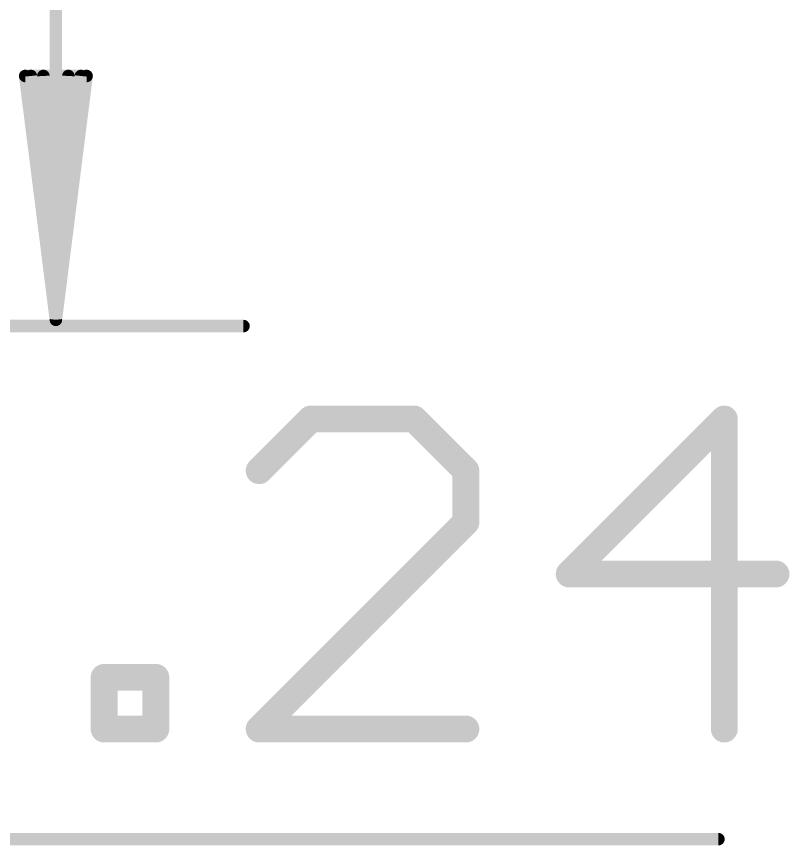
# Model space of a CAD drawing. Extents: x -5.8 to 38.5, y -8.1 to 30.4.
# Drawn here: x 30.45 to 38.49, y 6.67 to 15.28 of the extents above; entities that cross this region are included whole.
import ezdxf

# ---------------------------------------------------------------- set-up
doc = ezdxf.new("R2010")
doc.units = 0
doc.layers.add('51', color=253, linetype='CONTINUOUS')

msp = doc.modelspace()

# ---------------------------------------------------------------- linework, layer by layer
at = {"layer": '51'}
for points, const_width in [([(30.861, 12.13), (30.861, 27.1969)], 0.13), ([(30.861, 12.13), (30.5418, 14.665)], 0.13), ([(30.5418, 14.665), (31.1802, 14.665)], 0.13), ([(30.861, 12.13), (30.601, 14.665)], 0.13), ([(30.861, 12.13), (30.731, 14.665)], 0.13), ([(31.1802, 14.665), (30.861, 12.13)], 0.13), ([(30.991, 14.665), (30.861, 12.13)], 0.13), ([(31.121, 14.665), (30.861, 12.13)], 0.13), ([(23.368, 12.065), (32.811, 12.065)], 0.13), ([(33.5111, 11.0991), (32.9738, 10.5618)], 0.2794), ([(34.5855, 11.0991), (33.5111, 11.0991)], 0.2794), ([(35.1227, 10.5618), (34.5855, 11.0991)], 0.2794), ([(37.8083, 11.0991), (36.1966, 9.4874)], 0.2794), ([(37.8083, 7.8757), (37.8083, 11.0991)], 0.2794), ([(35.1227, 10.0246), (35.1227, 10.5618)], 0.2794), ([(32.9738, 7.8757), (35.1227, 10.0246)], 0.2794), ([(36.1966, 9.4874), (38.3455, 9.4874)], 0.2794), ([(31.3625, 7.8757), (31.3625, 8.4129)], 0.2794), ([(31.3625, 8.4129), (31.8997, 8.4129)], 0.2794), ([(31.8997, 8.4129), (31.8997, 7.8757)], 0.2794), ([(31.8997, 7.8757), (31.3625, 7.8757)], 0.2794), ([(35.1227, 7.8757), (32.9738, 7.8757)], 0.2794), ([(25.465, 6.731), (37.7471, 6.731)], 0.13)]:
    msp.add_lwpolyline(points, dxfattribs=dict(at, const_width=const_width))
for points, const_width in [([(30.574, 14.6691, 1), (30.5095, 14.6609)], 0.065), ([(30.5418, 14.6975, 1), (30.5418, 14.6325)], 0.065), ([(30.6333, 14.6683, 1), (30.5687, 14.6617)], 0.065), ([(30.7635, 14.6667, 1), (30.6985, 14.6633)], 0.065), ([(31.0235, 14.6633, 1), (30.9585, 14.6667)], 0.065), ([(31.1533, 14.6617, 1), (31.0887, 14.6683)], 0.065), ([(31.2125, 14.6609, 1), (31.148, 14.6691)], 0.065), ([(31.1802, 14.6325, 1), (31.1802, 14.6975)], 0.065), ([(30.8288, 12.1341, 1), (30.8932, 12.1259)], 0.065), ([(30.8287, 12.1333, 1), (30.8933, 12.1267)], 0.065), ([(30.8285, 12.1283, 1), (30.8935, 12.1317)], 0.065), ([(30.8285, 12.1317, 1), (30.8935, 12.1283)], 0.065), ([(30.8285, 12.13, 1), (30.8935, 12.13)], 0.065), ([(30.8287, 12.1267, 1), (30.8933, 12.1333)], 0.065), ([(30.8288, 12.1259, 1), (30.8932, 12.1341)], 0.065), ([(32.811, 12.0325, 1), (32.811, 12.0975)], 0.065), ([(33.5111, 11.1689, 1), (33.5111, 11.0292)], 0.1397), ([(33.5604, 11.0497, 1), (33.4617, 11.1484)], 0.1397), ([(34.6349, 11.1484, 1), (34.5361, 11.0497)], 0.1397), ([(34.5855, 11.0292, 1), (34.5855, 11.1689)], 0.1397), ([(37.8781, 11.0991, 1), (37.7384, 11.0991)], 0.1397), ([(37.8576, 11.0497, 1), (37.7589, 11.1484)], 0.1397), ([(35.1926, 10.5618, 1), (35.0529, 10.5618)], 0.1397), ([(32.9244, 10.6112, 1), (33.0232, 10.5124)], 0.1397), ([(35.0733, 10.5124, 1), (35.1721, 10.6112)], 0.1397), ([(35.0529, 10.0246, 1), (35.1926, 10.0246)], 0.1397), ([(35.1721, 9.9752, 1), (35.0733, 10.074)], 0.1397), ([(36.1966, 9.5572, 1), (36.1966, 9.4175)], 0.1397), ([(36.1472, 9.5368, 1), (36.246, 9.438)], 0.1397), ([(38.3455, 9.4175, 1), (38.3455, 9.5572)], 0.1397), ([(31.4323, 8.4129, 1), (31.2926, 8.4129)], 0.1397), ([(31.3625, 8.4828, 1), (31.3625, 8.3431)], 0.1397), ([(31.9695, 8.4129, 1), (31.8298, 8.4129)], 0.1397), ([(31.8997, 8.3431, 1), (31.8997, 8.4828)], 0.1397), ([(31.3625, 7.9455, 1), (31.3625, 7.8059)], 0.1397), ([(31.8997, 7.8059, 1), (31.8997, 7.9455)], 0.1397), ([(32.9738, 7.9455, 1), (32.9738, 7.8059)], 0.1397), ([(35.1227, 7.8059, 1), (35.1227, 7.9455)], 0.1397), ([(31.2926, 7.8757, 1), (31.4323, 7.8757)], 0.1397), ([(31.8298, 7.8757, 1), (31.9695, 7.8757)], 0.1397), ([(32.9244, 7.9251, 1), (33.0232, 7.8263)], 0.1397), ([(37.7384, 7.8757, 1), (37.8781, 7.8757)], 0.1397), ([(37.7471, 6.6985, 1), (37.7471, 6.7635)], 0.065)]:
    msp.add_lwpolyline(points, format="xyb", dxfattribs=dict(at, const_width=const_width))

doc.saveas('drawing.dxf')
